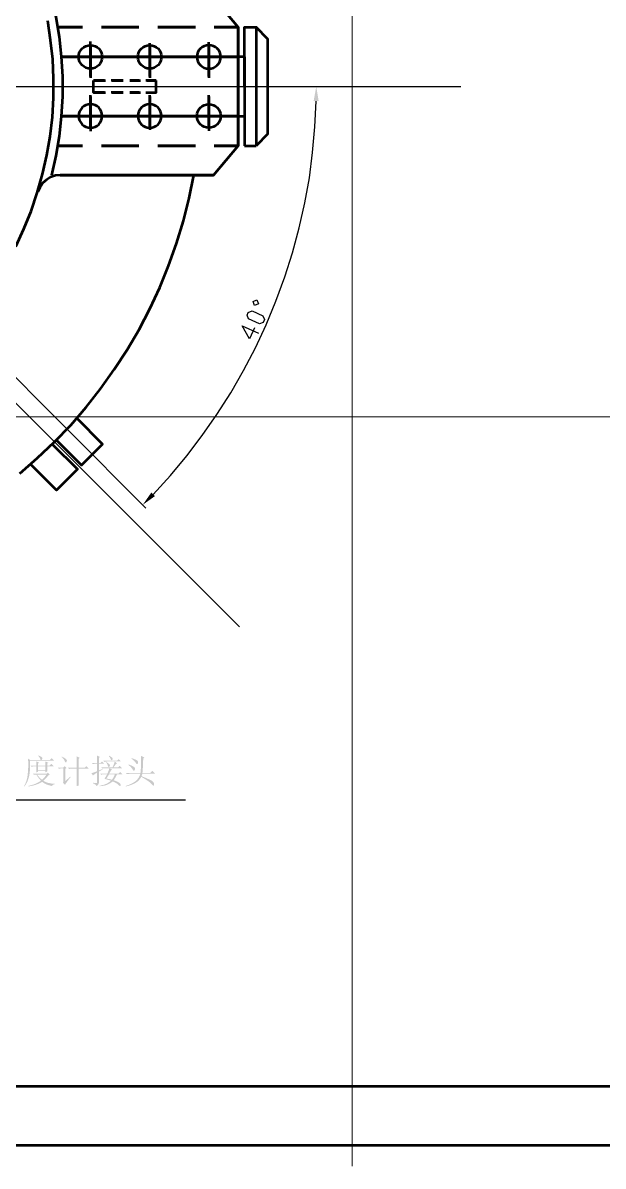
# Model space of a CAD drawing. Header units: millimetres. Extents: x 0 to 841, y 0 to 1189.
# Drawn here: x 284.2 to 376.2, y 0 to 181.4 of the extents above; entities that cross this region are included whole.
import ezdxf

# ---------------------------------------------------------------- set-up
doc = ezdxf.new("R2010")
doc.units = ezdxf.units.MM
doc.layers.add('C00-00-00', color=7, linetype='Continuous')
doc.layers.add('CBF-BF-BF', color=7, linetype='Continuous', true_color=0xbfbfbf)

msp = doc.modelspace()

# ---------------------------------------------------------------- hatches: boundary and pattern name
at = {"layer": 'C00-00-00'}
h = msp.add_hatch(color=256, dxfattribs=at)
h.dxf.hatch_style = 2
h.paths.add_polyline_path([(330.284667, 168.978439), (331.089, 168.978439), (330.708, 171.306772)])
h = msp.add_hatch(color=256, dxfattribs=at)
h.dxf.hatch_style = 2
h.paths.add_polyline_path([(305.138667, 106.325106), (304.546, 106.875439), (303.191333, 104.928106)])
h = msp.add_hatch(color=256, dxfattribs=at)
edge = h.paths.add_edge_path(flags=0)
edge.add_spline(control_points=[(286.307582, 62.461212), (286.320811, 62.738474), (286.327977, 63.057627), (286.327977, 63.418122), (286.327977, 63.418122), (285.787235, 63.418122), (285.787235, 63.418122), (285.787235, 63.418122), (285.537534, 63.376781), (285.537534, 63.376781), (285.537534, 63.376781), (285.371067, 63.543248), (285.371067, 63.543248), (285.371067, 63.543248), (286.327977, 63.543248), (286.327977, 63.543248), (286.327977, 63.751056), (286.320811, 63.97981), (286.307582, 64.230062), (286.307582, 64.230062), (286.765091, 64.000757), (286.765091, 64.000757), (286.765091, 64.000757), (286.598624, 63.897128), (286.598624, 63.897128), (286.598624, 63.897128), (286.598624, 63.543248), (286.598624, 63.543248), (286.598624, 63.543248), (287.763893, 63.543248), (287.763893, 63.543248), (287.763893, 63.779168), (287.756727, 64.000757), (287.742947, 64.209116), (287.742947, 64.209116), (288.221953, 64.000757), (288.221953, 64.000757), (288.221953, 64.000757), (288.034539, 63.876182), (288.034539, 63.876182), (288.034539, 63.876182), (288.034539, 63.543248), (288.034539, 63.543248), (288.034539, 63.543248), (288.429761, 63.543248), (288.429761, 63.543248), (288.429761, 63.543248), (288.700408, 63.813895), (288.700408, 63.813895), (288.700408, 63.813895), (289.095629, 63.418122), (289.095629, 63.418122), (289.095629, 63.418122), (288.034539, 63.418122), (288.034539, 63.418122), (288.034539, 63.015735), (288.041154, 62.752254), (288.055486, 62.627679), (288.055486, 62.627679), (287.763893, 62.502553), (287.763893, 62.502553), (287.763893, 62.502553), (287.763893, 62.689967), (287.763893, 62.689967), (287.763893, 62.689967), (286.598624, 62.689967), (286.598624, 62.689967), (286.598624, 62.689967), (286.598624, 62.585787), (286.598624, 62.585787), (286.598624, 62.585787), (286.307582, 62.461212), (286.307582, 62.461212)], knot_values=[0, 0, 0, 0, 1, 1, 1, 2, 2, 2, 3, 3, 3, 4, 4, 4, 5, 5, 5, 6, 6, 6, 7, 7, 7, 8, 8, 8, 9, 9, 9, 10, 10, 10, 11, 11, 11, 12, 12, 12, 13, 13, 13, 14, 14, 14, 15, 15, 15, 16, 16, 16, 17, 17, 17, 18, 18, 18, 19, 19, 19, 20, 20, 20, 21, 21, 21, 22, 22, 22, 23, 23, 23, 24, 24, 24, 24], degree=3, periodic=1)
edge = h.paths.add_edge_path(flags=0)
edge.add_spline(control_points=[(288.242348, 62.024099), (287.923194, 61.621711), (287.652547, 61.323504), (287.430959, 61.129476), (287.874687, 60.851664), (288.464487, 60.699528), (289.199809, 60.671416), (289.199809, 60.671416), (289.199809, 60.588183), (289.199809, 60.588183), (288.977669, 60.546842), (288.845928, 60.456442), (288.804587, 60.317536), (288.151948, 60.442662), (287.631601, 60.657636), (287.243546, 60.963009), (286.577678, 60.588183), (285.856137, 60.352263), (285.079474, 60.255249), (285.079474, 60.255249), (285.059079, 60.338482), (285.059079, 60.338482), (285.793849, 60.477389), (286.459717, 60.748035), (287.056684, 61.150422), (286.792651, 61.413903), (286.549566, 61.739672), (286.327977, 62.128278), (286.327977, 62.128278), (286.120169, 62.128278), (286.120169, 62.128278), (286.120169, 62.128278), (285.932756, 62.086386), (285.932756, 62.086386), (285.932756, 62.086386), (285.766289, 62.252853), (285.766289, 62.252853), (285.766289, 62.252853), (287.951306, 62.252853), (287.951306, 62.252853), (287.951306, 62.252853), (288.138719, 62.440266), (288.138719, 62.440266), (288.138719, 62.440266), (288.450707, 62.128278), (288.450707, 62.128278), (288.450707, 62.128278), (288.242348, 62.024099), (288.242348, 62.024099)], knot_values=[0, 0, 0, 0, 1, 1, 1, 2, 2, 2, 3, 3, 3, 4, 4, 4, 5, 5, 5, 6, 6, 6, 7, 7, 7, 8, 8, 8, 9, 9, 9, 10, 10, 10, 11, 11, 11, 12, 12, 12, 13, 13, 13, 14, 14, 14, 15, 15, 15, 16, 16, 16, 16], degree=3, periodic=1)
edge = h.paths.add_edge_path(flags=0)
edge.add_spline(control_points=[(286.432157, 62.128278), (286.695638, 61.767232), (286.959118, 61.489971), (287.223151, 61.295943), (287.500412, 61.559424), (287.736332, 61.836685), (287.93036, 62.128278), (287.93036, 62.128278), (286.432157, 62.128278), (286.432157, 62.128278)], knot_values=[0, 0, 0, 0, 1, 1, 1, 2, 2, 2, 3, 3, 3, 3], degree=3, periodic=1)
edge = h.paths.add_edge_path(flags=0)
edge.add_spline(control_points=[(286.598624, 63.418122), (286.598624, 63.418122), (286.598624, 62.815093), (286.598624, 62.815093), (286.598624, 62.815093), (287.763893, 62.815093), (287.763893, 62.815093), (287.763893, 62.815093), (287.763893, 63.418122), (287.763893, 63.418122), (287.763893, 63.418122), (286.598624, 63.418122), (286.598624, 63.418122)], knot_values=[0, 0, 0, 0, 1, 1, 1, 2, 2, 2, 3, 3, 3, 4, 4, 4, 4], degree=3, periodic=1)
edge = h.paths.add_edge_path(flags=0)
edge.add_spline(control_points=[(284.996241, 64.64623), (284.996241, 64.64623), (285.350121, 64.43787), (285.350121, 64.43787), (285.350121, 64.43787), (286.993845, 64.43787), (286.993845, 64.43787), (286.980065, 64.521104), (286.948645, 64.611503), (286.900138, 64.708517), (286.851632, 64.805531), (286.750759, 64.943886), (286.598624, 65.124685), (286.598624, 65.124685), (286.660911, 65.166026), (286.660911, 65.166026), (286.980065, 65.027119), (287.174092, 64.905852), (287.243546, 64.802224), (287.312999, 64.698044), (287.271106, 64.576777), (287.118971, 64.43787), (287.118971, 64.43787), (288.471653, 64.43787), (288.471653, 64.43787), (288.471653, 64.43787), (288.762695, 64.729463), (288.762695, 64.729463), (288.762695, 64.729463), (289.178862, 64.313296), (289.178862, 64.313296), (289.178862, 64.313296), (285.329175, 64.313296), (285.329175, 64.313296), (285.342955, 63.480961), (285.318702, 62.83218), (285.256415, 62.367506), (285.193576, 61.90228), (285.093255, 61.503751), (284.954349, 61.170817), (284.815442, 60.837883), (284.642361, 60.533061), (284.434553, 60.255249), (284.434553, 60.255249), (284.372265, 60.297141), (284.372265, 60.297141), (284.649526, 60.782211), (284.826467, 61.288777), (284.902534, 61.815739), (284.978602, 62.342701), (285.020494, 62.880687), (285.02766, 63.428595), (285.034275, 63.976503), (285.023802, 64.382198), (284.996241, 64.64623), (284.996241, 64.64623), (284.996241, 64.64623), (284.996241, 64.64623)], knot_values=[0, 0, 0, 0, 1, 1, 1, 2, 2, 2, 3, 3, 3, 4, 4, 4, 5, 5, 5, 6, 6, 6, 7, 7, 7, 8, 8, 8, 9, 9, 9, 10, 10, 10, 11, 11, 11, 12, 12, 12, 13, 13, 13, 14, 14, 14, 15, 15, 15, 16, 16, 16, 17, 17, 17, 18, 18, 18, 19, 19, 19, 19], degree=3, periodic=1)
h = msp.add_hatch(color=256, dxfattribs=at)
edge = h.paths.add_edge_path(flags=0)
edge.add_spline(control_points=[(290.330241, 64.916325), (290.330241, 64.916325), (290.351187, 64.979164), (290.351187, 64.979164), (290.65656, 64.840257), (290.867676, 64.722297), (290.985636, 64.625284), (291.103596, 64.52827), (291.162576, 64.430705), (291.162576, 64.333691), (291.162576, 64.236677), (291.123991, 64.153443), (291.047923, 64.08399), (290.971855, 64.014537), (290.888622, 64.087849), (290.798223, 64.302823), (290.707823, 64.517797), (290.551829, 64.722297), (290.330241, 64.916325), (290.330241, 64.916325), (290.330241, 64.916325), (290.330241, 64.916325)], knot_values=[0, 0, 0, 0, 1, 1, 1, 2, 2, 2, 3, 3, 3, 4, 4, 4, 5, 5, 5, 6, 6, 6, 7, 7, 7, 7], degree=3, periodic=1)
edge = h.paths.add_edge_path(flags=0)
edge.add_spline(control_points=[(290.89248, 61.087584), (290.89248, 61.087584), (291.703869, 61.795344), (291.703869, 61.795344), (291.703869, 61.795344), (291.745211, 61.733057), (291.745211, 61.733057), (291.25959, 61.10853), (290.961382, 60.692362), (290.850588, 60.484003), (290.850588, 60.484003), (290.5386, 60.837883), (290.5386, 60.837883), (290.593722, 60.921117), (290.621834, 61.052857), (290.621834, 61.233656), (290.621834, 61.233656), (290.621834, 63.106134), (290.621834, 63.106134), (290.621834, 63.106134), (290.08054, 63.106134), (290.08054, 63.106134), (290.08054, 63.106134), (290.267954, 63.106134), (290.267954, 63.106134), (290.18472, 63.106134), (290.06676, 63.085188), (289.914073, 63.043847), (289.914073, 63.043847), (289.727211, 63.23126), (289.727211, 63.23126), (289.727211, 63.23126), (290.579941, 63.23126), (290.579941, 63.23126), (290.579941, 63.23126), (290.809247, 63.460014), (290.809247, 63.460014), (290.809247, 63.460014), (291.100289, 63.168422), (291.100289, 63.168422), (291.100289, 63.168422), (290.89248, 63.022901), (290.89248, 63.022901), (290.89248, 63.022901), (290.89248, 61.087584), (290.89248, 61.087584)], knot_values=[0, 0, 0, 0, 1, 1, 1, 2, 2, 2, 3, 3, 3, 4, 4, 4, 5, 5, 5, 6, 6, 6, 7, 7, 7, 8, 8, 8, 9, 9, 9, 10, 10, 10, 11, 11, 11, 12, 12, 12, 13, 13, 13, 14, 14, 14, 15, 15, 15, 15], degree=3, periodic=1)
edge = h.paths.add_edge_path(flags=0)
edge.add_spline(control_points=[(292.723618, 63.210314), (292.723618, 64.139663), (292.716452, 64.742692), (292.702671, 65.020505), (292.702671, 65.020505), (293.202072, 64.791751), (293.202072, 64.791751), (293.202072, 64.791751), (293.035605, 64.625284), (293.035605, 64.625284), (293.035605, 64.625284), (293.035605, 63.210314), (293.035605, 63.210314), (293.035605, 63.210314), (293.97212, 63.210314), (293.97212, 63.210314), (293.97212, 63.210314), (294.242216, 63.480961), (294.242216, 63.480961), (294.242216, 63.480961), (294.617042, 63.085188), (294.617042, 63.085188), (294.617042, 63.085188), (293.035605, 63.085188), (293.035605, 63.085188), (293.035605, 63.085188), (293.035605, 61.191764), (293.035605, 61.191764), (293.035605, 60.913951), (293.04222, 60.657636), (293.056552, 60.421716), (293.056552, 60.421716), (292.702671, 60.276195), (292.702671, 60.276195), (292.716452, 60.706143), (292.723618, 61.031911), (292.723618, 61.254051), (292.723618, 61.254051), (292.723618, 63.085188), (292.723618, 63.085188), (292.723618, 63.085188), (291.661977, 63.085188), (291.661977, 63.085188), (291.661977, 63.085188), (291.974516, 63.085188), (291.974516, 63.085188), (291.808049, 63.085188), (291.648197, 63.064242), (291.49551, 63.022901), (291.49551, 63.022901), (291.308648, 63.210314), (291.308648, 63.210314), (291.308648, 63.210314), (292.723618, 63.210314), (292.723618, 63.210314)], knot_values=[0, 0, 0, 0, 1, 1, 1, 2, 2, 2, 3, 3, 3, 4, 4, 4, 5, 5, 5, 6, 6, 6, 7, 7, 7, 8, 8, 8, 9, 9, 9, 10, 10, 10, 11, 11, 11, 12, 12, 12, 13, 13, 13, 14, 14, 14, 15, 15, 15, 16, 16, 16, 17, 17, 17, 18, 18, 18, 18], degree=3, periodic=1)
h = msp.add_hatch(color=256, dxfattribs=at)
edge = h.paths.add_edge_path(flags=0)
edge.add_spline(control_points=[(296.93369, 64.333691), (296.93369, 64.333691), (299.139653, 64.333691), (299.139653, 64.333691), (299.139653, 64.333691), (299.368408, 64.562996), (299.368408, 64.562996), (299.368408, 64.562996), (299.722288, 64.209116), (299.722288, 64.209116), (299.722288, 64.209116), (297.578612, 64.209116), (297.578612, 64.209116), (297.398364, 64.209116), (297.245678, 64.18817), (297.121103, 64.146829), (297.121103, 64.146829), (296.93369, 64.333691), (296.93369, 64.333691)], knot_values=[0, 0, 0, 0, 1, 1, 1, 2, 2, 2, 3, 3, 3, 4, 4, 4, 5, 5, 5, 6, 6, 6, 6], degree=3, periodic=1)
edge = h.paths.add_edge_path(flags=0)
edge.add_spline(control_points=[(297.433091, 64.125882), (297.738464, 63.917523), (297.915404, 63.764836), (297.963911, 63.667823), (298.012418, 63.570809), (297.987613, 63.469936), (297.890599, 63.366308), (297.793586, 63.262128), (297.724132, 63.296855), (297.682791, 63.470487), (297.640899, 63.643569), (297.53727, 63.84807), (297.370803, 64.08399), (297.370803, 64.08399), (297.433091, 64.125882), (297.433091, 64.125882)], knot_values=[0, 0, 0, 0, 1, 1, 1, 2, 2, 2, 3, 3, 3, 4, 4, 4, 5, 5, 5, 5], degree=3, periodic=1)
edge = h.paths.add_edge_path(flags=0)
edge.add_spline(control_points=[(298.161246, 62.815093), (298.161246, 62.815093), (297.870204, 62.273799), (297.870204, 62.273799), (297.870204, 62.273799), (299.368408, 62.273799), (299.368408, 62.273799), (299.368408, 62.273799), (299.618108, 62.5235), (299.618108, 62.5235), (299.618108, 62.5235), (299.971988, 62.149224), (299.971988, 62.149224), (299.971988, 62.149224), (299.097761, 62.149224), (299.097761, 62.149224), (298.889401, 61.704945), (298.71632, 61.400123), (298.577414, 61.233656), (298.854675, 61.136091), (299.090595, 61.035218), (299.284623, 60.93159), (299.478651, 60.82741), (299.600469, 60.723782), (299.648976, 60.619602), (299.697483, 60.515974), (299.697483, 60.425574), (299.648976, 60.348955), (299.600469, 60.272888), (299.513377, 60.300448), (299.388803, 60.432189), (299.264228, 60.564481), (299.135795, 60.671968), (299.004054, 60.755201), (298.872314, 60.837883), (298.681593, 60.934897), (298.431893, 61.046243), (298.209753, 60.851664), (297.942414, 60.685748), (297.630426, 60.546842), (297.318438, 60.407935), (296.891797, 60.318087), (296.351055, 60.276195), (296.351055, 60.276195), (296.351055, 60.359428), (296.351055, 60.359428), (296.642097, 60.401321), (296.944163, 60.480696), (297.256151, 60.598656), (297.568138, 60.716616), (297.870204, 60.900171), (298.161246, 61.150422), (297.842092, 61.274997), (297.495378, 61.372011), (297.121103, 61.441464), (297.259458, 61.677384), (297.398364, 61.913304), (297.53727, 62.149224), (297.53727, 62.149224), (296.788169, 62.149224), (296.788169, 62.149224), (296.788169, 62.149224), (296.600756, 62.107332), (296.600756, 62.107332), (296.600756, 62.107332), (296.434289, 62.273799), (296.434289, 62.273799), (296.434289, 62.273799), (297.578612, 62.273799), (297.578612, 62.273799), (297.717518, 62.592402), (297.828312, 62.876829), (297.911546, 63.12708), (297.911546, 63.12708), (296.995977, 63.12708), (296.995977, 63.12708), (296.995977, 63.12708), (296.809115, 63.085188), (296.809115, 63.085188), (296.809115, 63.085188), (296.642648, 63.251655), (296.642648, 63.251655), (296.642648, 63.251655), (298.390552, 63.251655), (298.390552, 63.251655), (298.445673, 63.37623), (298.504653, 63.515136), (298.566941, 63.667823), (298.629228, 63.820509), (298.688208, 63.994142), (298.743881, 64.18817), (298.743881, 64.18817), (299.160048, 63.897128), (299.160048, 63.897128), (299.160048, 63.897128), (298.973186, 63.855236), (298.973186, 63.855236), (298.778607, 63.577423), (298.625921, 63.37623), (298.515126, 63.251655), (298.515126, 63.251655), (299.285174, 63.251655), (299.285174, 63.251655), (299.285174, 63.251655), (299.534875, 63.501356), (299.534875, 63.501356), (299.534875, 63.501356), (299.90915, 63.12708), (299.90915, 63.12708), (299.90915, 63.12708), (297.953438, 63.12708), (297.953438, 63.12708), (297.953438, 63.12708), (298.327713, 62.898326), (298.327713, 62.898326), (298.327713, 62.898326), (298.161246, 62.815093), (298.161246, 62.815093)], knot_values=[0, 0, 0, 0, 1, 1, 1, 2, 2, 2, 3, 3, 3, 4, 4, 4, 5, 5, 5, 6, 6, 6, 7, 7, 7, 8, 8, 8, 9, 9, 9, 10, 10, 10, 11, 11, 11, 12, 12, 12, 13, 13, 13, 14, 14, 14, 15, 15, 15, 16, 16, 16, 17, 17, 17, 18, 18, 18, 19, 19, 19, 20, 20, 20, 21, 21, 21, 22, 22, 22, 23, 23, 23, 24, 24, 24, 25, 25, 25, 26, 26, 26, 27, 27, 27, 28, 28, 28, 29, 29, 29, 30, 30, 30, 31, 31, 31, 32, 32, 32, 33, 33, 33, 34, 34, 34, 35, 35, 35, 36, 36, 36, 37, 37, 37, 38, 38, 38, 39, 39, 39, 39], degree=3, periodic=1)
edge = h.paths.add_edge_path(flags=0)
edge.add_spline(control_points=[(297.433091, 61.503751), (297.738464, 61.448079), (298.029506, 61.385791), (298.307318, 61.316889), (298.487014, 61.552258), (298.639701, 61.82952), (298.764827, 62.149224), (298.764827, 62.149224), (297.828312, 62.149224), (297.828312, 62.149224), (297.703737, 61.940865), (297.571997, 61.72534), (297.433091, 61.503751), (297.433091, 61.503751), (297.433091, 61.503751), (297.433091, 61.503751)], knot_values=[0, 0, 0, 0, 1, 1, 1, 2, 2, 2, 3, 3, 3, 4, 4, 4, 5, 5, 5, 5], degree=3, periodic=1)
edge = h.paths.add_edge_path(flags=0)
edge.add_spline(control_points=[(297.849258, 65.124685), (298.098959, 64.985778), (298.268733, 64.871126), (298.359132, 64.781277), (298.44898, 64.690878), (298.445673, 64.583391), (298.348659, 64.458816), (298.251645, 64.333691), (298.178885, 64.354637), (298.130378, 64.521104), (298.081871, 64.687571), (297.967218, 64.874433), (297.786971, 65.082792), (297.786971, 65.082792), (297.849258, 65.124685), (297.849258, 65.124685)], knot_values=[0, 0, 0, 0, 1, 1, 1, 2, 2, 2, 3, 3, 3, 4, 4, 4, 5, 5, 5, 5], degree=3, periodic=1)
edge = h.paths.add_edge_path(flags=0)
edge.add_spline(control_points=[(296.22648, 62.7732), (296.22648, 62.7732), (296.809115, 63.022901), (296.809115, 63.022901), (296.809115, 63.022901), (296.850456, 62.960613), (296.850456, 62.960613), (296.850456, 62.960613), (296.22648, 62.585787), (296.22648, 62.585787), (296.22648, 62.585787), (296.22648, 60.817488), (296.22648, 60.817488), (296.22648, 60.595349), (296.087574, 60.421716), (295.810313, 60.297141), (295.837874, 60.449828), (295.664241, 60.602514), (295.289966, 60.75465), (295.289966, 60.75465), (295.289966, 60.837883), (295.289966, 60.837883), (295.594788, 60.782211), (295.782201, 60.758508), (295.851654, 60.765123), (295.921107, 60.772289), (295.955834, 60.830718), (295.955834, 60.942063), (295.955834, 60.942063), (295.955834, 62.440266), (295.955834, 62.440266), (295.581007, 62.218126), (295.366033, 62.06544), (295.310912, 61.982757), (295.310912, 61.982757), (295.040265, 62.336086), (295.040265, 62.336086), (295.289415, 62.40554), (295.594788, 62.516334), (295.955834, 62.66902), (295.955834, 62.66902), (295.955834, 63.83429), (295.955834, 63.83429), (295.955834, 63.83429), (295.51872, 63.83429), (295.51872, 63.83429), (295.51872, 63.83429), (295.26902, 63.792948), (295.26902, 63.792948), (295.26902, 63.792948), (295.102553, 63.959415), (295.102553, 63.959415), (295.102553, 63.959415), (295.955834, 63.959415), (295.955834, 63.959415), (295.955834, 64.52827), (295.948668, 64.930106), (295.934888, 65.166026), (295.934888, 65.166026), (296.392947, 64.937271), (296.392947, 64.937271), (296.392947, 64.937271), (296.22648, 64.791751), (296.22648, 64.791751), (296.22648, 64.791751), (296.22648, 63.959415), (296.22648, 63.959415), (296.22648, 63.959415), (296.496576, 63.959415), (296.496576, 63.959415), (296.496576, 63.959415), (296.725882, 64.18817), (296.725882, 64.18817), (296.725882, 64.18817), (297.079211, 63.83429), (297.079211, 63.83429), (297.079211, 63.83429), (296.22648, 63.83429), (296.22648, 63.83429), (296.22648, 63.83429), (296.22648, 62.7732), (296.22648, 62.7732)], knot_values=[0, 0, 0, 0, 1, 1, 1, 2, 2, 2, 3, 3, 3, 4, 4, 4, 5, 5, 5, 6, 6, 6, 7, 7, 7, 8, 8, 8, 9, 9, 9, 10, 10, 10, 11, 11, 11, 12, 12, 12, 13, 13, 13, 14, 14, 14, 15, 15, 15, 16, 16, 16, 17, 17, 17, 18, 18, 18, 19, 19, 19, 20, 20, 20, 21, 21, 21, 22, 22, 22, 23, 23, 23, 24, 24, 24, 25, 25, 25, 26, 26, 26, 27, 27, 27, 27], degree=3, periodic=1)
h = msp.add_hatch(color=256, dxfattribs=at)
edge = h.paths.add_edge_path(flags=0)
edge.add_spline(control_points=[(301.435355, 64.729463), (301.920424, 64.576225), (302.22249, 64.444485), (302.34045, 64.333691), (302.45841, 64.222345), (302.478805, 64.076824), (302.402737, 63.896577), (302.32667, 63.71633), (302.232963, 63.726803), (302.122169, 63.927996), (302.010823, 64.12919), (301.768289, 64.375583), (301.394013, 64.666625), (301.394013, 64.666625), (301.435355, 64.729463), (301.435355, 64.729463)], knot_values=[0, 0, 0, 0, 1, 1, 1, 2, 2, 2, 3, 3, 3, 4, 4, 4, 5, 5, 5, 5], degree=3, periodic=1)
edge = h.paths.add_edge_path(flags=0)
edge.add_spline(control_points=[(300.9569, 63.730661), (301.483862, 63.536082), (301.791991, 63.380088), (301.88239, 63.262128), (301.972789, 63.144168), (301.979404, 63.001955), (301.903336, 62.835487), (301.827269, 62.66902), (301.730255, 62.693274), (301.612295, 62.908248), (301.494335, 63.123222), (301.261722, 63.376781), (300.915007, 63.667823), (300.915007, 63.667823), (300.9569, 63.730661), (300.9569, 63.730661)], knot_values=[0, 0, 0, 0, 1, 1, 1, 2, 2, 2, 3, 3, 3, 4, 4, 4, 5, 5, 5, 5], degree=3, periodic=1)
edge = h.paths.add_edge_path(flags=0)
edge.add_spline(control_points=[(303.474851, 64.833092), (303.474851, 64.833092), (303.266492, 64.687571), (303.266492, 64.687571), (303.25216, 64.229511), (303.23838, 63.844763), (303.224599, 63.532775), (303.210819, 63.220787), (303.183258, 62.835487), (303.141917, 62.377979), (303.141917, 62.377979), (304.369474, 62.377979), (304.369474, 62.377979), (304.369474, 62.377979), (304.723354, 62.731859), (304.723354, 62.731859), (304.723354, 62.731859), (305.201809, 62.252853), (305.201809, 62.252853), (305.201809, 62.252853), (303.120971, 62.252853), (303.120971, 62.252853), (303.092859, 62.141507), (303.050967, 62.016933), (302.995845, 61.878578), (303.703605, 61.586985), (304.216787, 61.361538), (304.535941, 61.202237), (304.854543, 61.042384), (305.00723, 60.82741), (304.993449, 60.557315), (304.979669, 60.286668), (304.851236, 60.300448), (304.608701, 60.598656), (304.365615, 60.896863), (303.8144, 61.288777), (302.954504, 61.774398), (302.718584, 61.316338), (302.38565, 60.976238), (301.955702, 60.75465), (301.525754, 60.533061), (301.040133, 60.359428), (300.49884, 60.234303), (300.49884, 60.234303), (300.478445, 60.317536), (300.478445, 60.317536), (301.07486, 60.498335), (301.57371, 60.734255), (301.976097, 61.025297), (302.378484, 61.316338), (302.655745, 61.725891), (302.808983, 62.252853), (302.808983, 62.252853), (301.185654, 62.252853), (301.185654, 62.252853), (301.004855, 62.252853), (300.838388, 62.231907), (300.686253, 62.190566), (300.686253, 62.190566), (300.49884, 62.377979), (300.49884, 62.377979), (300.49884, 62.377979), (302.829378, 62.377979), (302.829378, 62.377979), (302.8845, 62.835487), (302.915919, 63.331581), (302.923085, 63.865709), (302.929699, 64.399285), (302.933558, 64.812145), (302.933558, 65.103738), (302.933558, 65.103738), (303.474851, 64.833092), (303.474851, 64.833092)], knot_values=[0, 0, 0, 0, 1, 1, 1, 2, 2, 2, 3, 3, 3, 4, 4, 4, 5, 5, 5, 6, 6, 6, 7, 7, 7, 8, 8, 8, 9, 9, 9, 10, 10, 10, 11, 11, 11, 12, 12, 12, 13, 13, 13, 14, 14, 14, 15, 15, 15, 16, 16, 16, 17, 17, 17, 18, 18, 18, 19, 19, 19, 20, 20, 20, 21, 21, 21, 22, 22, 22, 23, 23, 23, 24, 24, 24, 24], degree=3, periodic=1)

# ---------------------------------------------------------------- linework, layer by layer
at = {"layer": 'C00-00-00', "lineweight": 53}
for points in [[(805.264667, 3.284361), (45.042667, 3.284361), (35.687, 3.284361), (35.687, 1176.468028), (35.687, 1185.823694), (795.909, 1185.823694), (805.264667, 1185.823694), (805.264667, 1176.468028)], [(288.798, 157.250694), (289.475333, 160.298694), (289.983333, 163.431361), (290.322, 166.564028), (290.491333, 169.739028), (290.491333, 172.871694), (290.322, 176.046694), (289.983333, 179.179361), (289.475333, 182.312028), (288.798, 185.402361)], [(283.040667, 145.905361), (284.353, 148.699361), (285.496, 151.535694), (286.469667, 154.456694), (287.316333, 157.377694), (287.993667, 160.383361), (288.501667, 163.389028), (288.882667, 166.437028), (289.052, 169.527361), (289.052, 172.575361), (288.925, 175.623361), (288.586333, 178.671361), (288.120667, 181.719361)], [(283.040667, 145.905361), (284.353, 148.699361), (285.496, 151.535694), (286.469667, 154.456694), (287.316333, 157.377694), (287.993667, 160.383361), (288.501667, 163.389028), (288.882667, 166.437028), (289.052, 169.527361), (289.052, 172.575361), (288.925, 175.623361), (288.586333, 178.671361), (288.120667, 181.719361)], [(293.624, 180.703361), (289.771667, 180.703361)], [(319.320333, 171.305361), (319.320333, 180.703361), (321.183, 180.703361), (321.183, 161.907361)], [(323.045667, 163.812361), (323.045667, 178.840694), (321.183, 180.703361)], [(304.292, 177.994028), (304.292, 172.660028)], [(304.292, 166.606361), (313.69, 166.606361), (318.346667, 166.606361), (318.346667, 176.004361)], [(297.137667, 170.374028), (295.359667, 170.374028), (295.359667, 171.432361)], [(303.699333, 170.374028), (305.308, 170.374028), (305.308, 172.279028)], [(290.110333, 157.250694), (314.409667, 157.250694), (318.346667, 161.907361), (314.409667, 157.250694)], [(314.494333, 161.907361), (318.346667, 161.907361)], [(283.675667, 109.879694), (286.469667, 112.335028), (289.179, 114.917361), (291.761333, 117.584361), (294.216667, 120.420694), (296.502667, 123.341694), (298.661667, 126.389694), (300.693667, 129.522361), (302.598667, 132.739694), (304.334333, 136.041694), (305.900667, 139.428361), (307.297667, 142.857361), (308.567667, 146.371028), (309.626, 149.969361), (310.557333, 153.567694), (311.277, 157.250694)], [(290.110333, 157.250694), (289.348333, 157.166028), (288.586333, 156.912028), (287.909, 156.488694), (287.316333, 155.980694), (286.850667, 155.303361), (286.554333, 154.583694)], [(289.179, 114.917361), (289.517667, 115.213694), (293.497, 111.234361), (296.799, 114.578694), (292.735, 118.685028)], [(289.179, 114.917361), (288.840333, 114.578694), (292.819667, 110.599361), (289.517667, 107.255028), (285.411333, 111.361361)]]:
    msp.add_lwpolyline(points, dxfattribs=at)
for points in [[(795.909, 12.640028), (45.042667, 12.640028), (45.042667, 1176.468028), (795.909, 1176.468028)], [(318.346667, 180.703361), (314.409667, 185.402361)], [(314.494333, 180.703361), (318.346667, 180.703361)], [(293.624, 161.907361), (289.771667, 161.907361)]]:
    msp.add_lwpolyline(points, close=True, dxfattribs=at)
at = {"layer": 'C00-00-00', "lineweight": 25}
for points in [[(126.788333, 171.305361), (348.869, 171.305361)], [(232.748667, 171.305361), (353.610333, 171.305361)], [(232.748667, 171.305361), (318.516, 85.580361)], [(304.842333, 106.577694), (307.594, 109.583361), (310.176333, 112.716028), (312.631667, 115.933361), (314.96, 119.277694), (317.161333, 122.706694), (319.193333, 126.220361), (321.056, 129.818694), (322.749333, 133.501694), (324.315667, 137.269361), (325.712667, 141.079361), (326.940333, 144.931694), (327.998667, 148.868694), (328.887667, 152.848028), (329.607333, 156.827361), (330.115333, 160.849028), (330.496333, 164.913028), (330.665667, 168.977028)], [(320.886667, 132.993694), (320.124667, 131.258028), (318.981667, 133.332361), (321.564, 132.189361)], [(278.553333, 129.564694), (303.699333, 104.418694)], [(273.134667, 123.045361), (273.134667, 58.106028), (309.964667, 58.106028)]]:
    msp.add_lwpolyline(points, dxfattribs=at)
for points in [[(320.929, 136.549694), (320.675, 137.184694), (321.267667, 137.438694), (321.521667, 136.803694)], [(322.283667, 133.882694), (321.691, 133.671028), (319.955333, 134.433028), (319.743667, 135.025694), (319.913, 135.449028), (320.548, 135.703028), (322.241333, 134.941028), (322.495333, 134.348361)]]:
    msp.add_lwpolyline(points, close=True, dxfattribs=at)
at = {"layer": 'C00-00-00', "lineweight": 53}
for centre, radius in [((294.894, 176.004361), 1.862667), ((294.894, 176.004361), 1.862667), ((304.292, 176.004361), 1.862667), ((304.292, 176.004361), 1.862667), ((313.668833, 166.627528), 1.883833), ((313.668833, 166.627528), 1.883833)]:
    msp.add_circle(centre, radius, dxfattribs=at)
for centre, major_axis in [((313.668833, 176.004361), (1.883833, 0)), ((313.668833, 176.004361), (1.883833, 0)), ((294.894, 166.627528), (0, 1.883833)), ((294.894, 166.627528), (0, 1.883833)), ((304.292, 166.627528), (0, 1.883833)), ((304.292, 166.627528), (0, 1.883833))]:
    msp.add_ellipse(centre, major_axis=major_axis, ratio=0.988764, start_param=0, end_param=6.283185, dxfattribs=at)
for points in [[(289.771667, 180.703361), (289.771667, 180.703361), (293.624, 180.703361), (293.624, 180.703361)], [(296.629667, 180.703361), (296.629667, 180.703361), (302.556333, 180.703361), (302.556333, 180.703361)], [(302.556333, 180.703361), (302.556333, 180.703361), (296.629667, 180.703361), (296.629667, 180.703361)], [(305.562, 180.703361), (305.562, 180.703361), (311.531, 180.703361), (311.531, 180.703361)], [(311.531, 180.703361), (311.531, 180.703361), (305.562, 180.703361), (305.562, 180.703361)], [(318.346667, 180.703361), (318.346667, 180.703361), (318.346667, 161.907361), (318.346667, 161.907361)], [(318.346667, 161.907361), (318.346667, 161.907361), (318.346667, 180.703361), (318.346667, 180.703361)], [(294.894, 172.914028), (294.894, 172.914028), (294.894, 178.459694), (294.894, 178.459694)], [(294.894, 177.994028), (294.894, 177.994028), (294.894, 172.660028), (294.894, 172.660028)], [(304.292, 172.914028), (304.292, 172.914028), (304.292, 178.205694), (304.292, 178.205694)], [(313.69, 172.914028), (313.69, 172.914028), (313.69, 178.332694), (313.69, 178.332694)], [(313.69, 177.994028), (313.69, 177.994028), (313.69, 172.660028), (313.69, 172.660028)], [(290.322, 176.004361), (290.322, 176.004361), (318.346667, 176.004361), (318.346667, 176.004361)], [(319.320333, 176.004361), (319.320333, 176.004361), (290.322, 176.004361), (290.322, 176.004361)], [(319.320333, 176.004361), (319.320333, 176.004361), (319.320333, 166.606361), (319.320333, 166.606361)], [(295.359667, 172.279028), (295.359667, 172.279028), (297.264667, 172.279028), (297.264667, 172.279028)], [(295.359667, 171.305361), (295.359667, 171.305361), (295.359667, 172.279028), (295.359667, 172.279028)], [(297.137667, 172.236694), (297.137667, 172.236694), (295.359667, 172.236694), (295.359667, 172.236694)], [(300.101, 172.236694), (300.101, 172.236694), (298.196, 172.236694), (298.196, 172.236694)], [(298.323, 172.279028), (298.323, 172.279028), (300.101, 172.279028), (300.101, 172.279028)], [(301.159333, 172.279028), (301.159333, 172.279028), (302.852667, 172.279028), (302.852667, 172.279028)], [(302.641, 172.236694), (302.641, 172.236694), (301.159333, 172.236694), (301.159333, 172.236694)], [(305.308, 172.236694), (305.308, 172.236694), (303.699333, 172.236694), (303.699333, 172.236694)], [(303.826333, 172.279028), (303.826333, 172.279028), (305.308, 172.279028), (305.308, 172.279028)], [(294.894, 164.616694), (294.894, 164.616694), (294.894, 169.950694), (294.894, 169.950694)], [(294.894, 169.696694), (294.894, 169.696694), (294.894, 164.193361), (294.894, 164.193361)], [(295.359667, 170.374028), (295.359667, 170.374028), (297.264667, 170.374028), (297.264667, 170.374028)], [(300.101, 170.374028), (300.101, 170.374028), (298.196, 170.374028), (298.196, 170.374028)], [(298.323, 170.374028), (298.323, 170.374028), (300.101, 170.374028), (300.101, 170.374028)], [(301.159333, 170.374028), (301.159333, 170.374028), (302.852667, 170.374028), (302.852667, 170.374028)], [(302.641, 170.374028), (302.641, 170.374028), (301.159333, 170.374028), (301.159333, 170.374028)], [(303.826333, 170.374028), (303.826333, 170.374028), (305.308, 170.374028), (305.308, 170.374028)], [(304.292, 164.616694), (304.292, 164.616694), (304.292, 169.950694), (304.292, 169.950694)], [(304.292, 169.696694), (304.292, 169.696694), (304.292, 164.405028), (304.292, 164.405028)], [(313.69, 164.616694), (313.69, 164.616694), (313.69, 169.950694), (313.69, 169.950694)], [(313.69, 169.696694), (313.69, 169.696694), (313.69, 164.278028), (313.69, 164.278028)], [(318.346667, 166.606361), (318.346667, 166.606361), (290.322, 166.606361), (290.322, 166.606361)], [(290.322, 166.606361), (290.322, 166.606361), (319.320333, 166.606361), (319.320333, 166.606361)], [(304.292, 166.606361), (304.292, 166.606361), (294.894, 166.606361), (294.894, 166.606361)], [(319.320333, 166.606361), (319.320333, 166.606361), (319.320333, 161.907361), (319.320333, 161.907361)], [(323.045667, 163.812361), (323.045667, 163.812361), (321.183, 161.907361), (321.183, 161.907361)], [(302.556333, 161.907361), (302.556333, 161.907361), (296.629667, 161.907361), (296.629667, 161.907361)], [(296.629667, 161.907361), (296.629667, 161.907361), (302.556333, 161.907361), (302.556333, 161.907361)], [(311.531, 161.907361), (311.531, 161.907361), (305.562, 161.907361), (305.562, 161.907361)], [(305.562, 161.907361), (305.562, 161.907361), (311.531, 161.907361), (311.531, 161.907361)], [(318.346667, 161.907361), (318.346667, 161.907361), (314.494333, 161.907361), (314.494333, 161.907361)], [(319.320333, 161.907361), (319.320333, 161.907361), (321.183, 161.907361), (321.183, 161.907361)], [(314.409667, 157.250694), (314.409667, 157.250694), (290.110333, 157.250694), (290.110333, 157.250694)]]:
    msp.add_open_spline(points, degree=3, dxfattribs=at)
at = {"layer": 'CBF-BF-BF', "lineweight": 9}
for points in [[(336.400001, 0), (336.400001, 1189.000035)], [(841.000001, 118.900003), (0, 118.900003)]]:
    msp.add_lwpolyline(points, dxfattribs=at)

doc.saveas('drawing.dxf')
